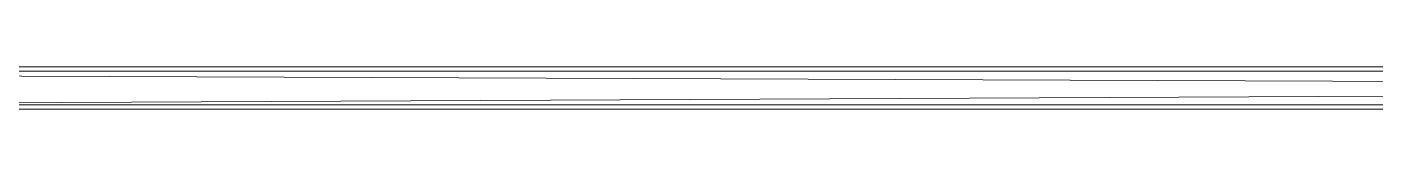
# Model space of a CAD drawing. Header units: millimetres. Extents: x -284281 to 1648660, y -821378 to -151356.
# Drawn here: x -215281 to -214510, y -270630 to -270606 of the extents above; entities that cross this region are included whole.
import ezdxf

# ---------------------------------------------------------------- set-up
doc = ezdxf.new("R2010")
doc.units = ezdxf.units.MM
doc.header["$MEASUREMENT"] = 0

# ---------------------------------------------------------------- blocks, each defined once
blk = doc.blocks.new('Forme_42_1')
at = {"color": 7, "linetype": 'Continuous', "lineweight": 20, "flags": 128}
for points in [[(215139.57, -270608.61), (210595.78, -270608.61)], [(210595.78, -270610.6), (215139.57, -270627.81)], [(215139.57, -270627.81), (210595.78, -270627.81)]]:
    blk.add_lwpolyline(points, dxfattribs=at)
blk = doc.blocks.new('Forme_43_1')
at = {"color": 7, "linetype": 'Continuous', "lineweight": 20, "flags": 128}
for points in [[(210588.83, -270606.21), (215138.63, -270606.21)], [(210588.83, -270627.75), (215138.63, -270606.21)], [(210588.83, -270630.21), (215138.63, -270630.21)]]:
    blk.add_lwpolyline(points, dxfattribs=at)

msp = doc.modelspace()

# ---------------------------------------------------------------- linework, layer by layer
at = {"color": 7, "linetype": 'Continuous', "lineweight": 20, "flags": 128}
for points in [[(-215540.50584, -270606.20986), (-210990.70349, -270606.20986)], [(-215540.50584, -270627.74627), (-210990.70349, -270606.20986)], [(-210989.75789, -270608.60986), (-215533.55416, -270608.60986)], [(-215533.55416, -270610.60347), (-210989.75789, -270627.80986)], [(-215540.50584, -270630.20986), (-210990.70349, -270630.20986)], [(-210989.75789, -270627.80986), (-215533.55416, -270627.80986)]]:
    msp.add_lwpolyline(points, dxfattribs=at)

# ---------------------------------------------------------------- block references
at = {"linetype": 'Continuous', "lineweight": 0}
for name in ['Forme_43_1', 'Forme_42_1']:
    msp.add_blockref(name, (-426129.3317, 0), dxfattribs=at)

doc.saveas('drawing.dxf')
